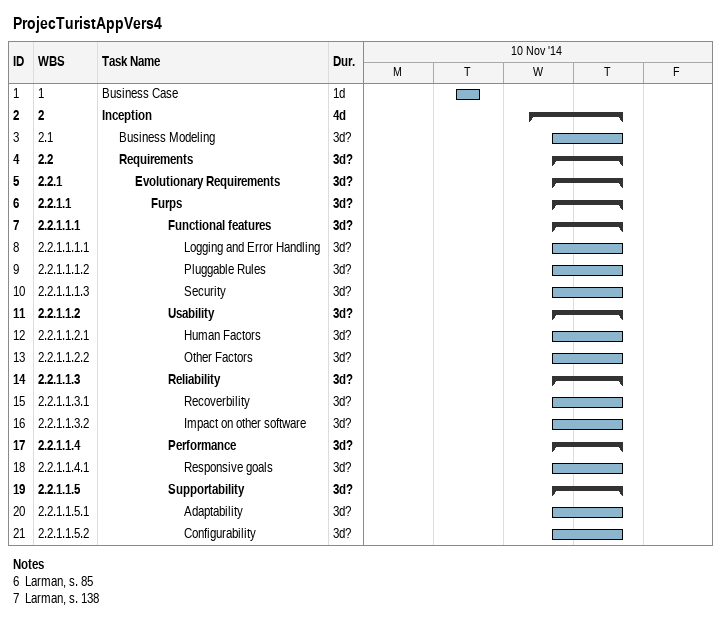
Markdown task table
ProjecTuristAppVers4

| ID | WBS | Task | Duration | Start | Finish |
|---|---|---|---|---|---|
| 1 | 1 | Business Case | 1d | 2014-11-11 | 2014-11-11 |
| 2 | 2 | **Inception** | 4d | 2014-11-12 | 2014-11-13 |
| 3 | 2.1 | Business Modeling | 3d? | 2014-11-12 | 2014-11-13 |
| 4 | 2.2 | **Requirements** | 3d? | 2014-11-12 | 2014-11-13 |
| 5 | 2.2.1 | **Evolutionary Requirements** | 3d? | 2014-11-12 | 2014-11-13 |
| 6 | 2.2.1.1 | **Furps** | 3d? | 2014-11-12 | 2014-11-13 |
| 7 | 2.2.1.1.1 | **Functional features** | 3d? | 2014-11-12 | 2014-11-13 |
| 8 | 2.2.1.1.1.1 | Logging and Error Handling | 3d? | 2014-11-12 | 2014-11-13 |
| 9 | 2.2.1.1.1.2 | Pluggable Rules | 3d? | 2014-11-12 | 2014-11-13 |
| 10 | 2.2.1.1.1.3 | Security | 3d? | 2014-11-12 | 2014-11-13 |
| 11 | 2.2.1.1.2 | **Usability** | 3d? | 2014-11-12 | 2014-11-13 |
| 12 | 2.2.1.1.2.1 | Human Factors | 3d? | 2014-11-12 | 2014-11-13 |
| 13 | 2.2.1.1.2.2 | Other Factors | 3d? | 2014-11-12 | 2014-11-13 |
| 14 | 2.2.1.1.3 | **Reliability** | 3d? | 2014-11-12 | 2014-11-13 |
| 15 | 2.2.1.1.3.1 | Recoverbility | 3d? | 2014-11-12 | 2014-11-13 |
| 16 | 2.2.1.1.3.2 | Impact on other software | 3d? | 2014-11-12 | 2014-11-13 |
| 17 | 2.2.1.1.4 | **Performance** | 3d? | 2014-11-12 | 2014-11-13 |
| 18 | 2.2.1.1.4.1 | Responsive goals | 3d? | 2014-11-12 | 2014-11-13 |
| 19 | 2.2.1.1.5 | **Supportability** | 3d? | 2014-11-12 | 2014-11-13 |
| 20 | 2.2.1.1.5.1 | Adaptability | 3d? | 2014-11-12 | 2014-11-13 |
| 21 | 2.2.1.1.5.2 | Configurability | 3d? | 2014-11-12 | 2014-11-13 |

Notes
- 6: Larman, s. 85
- 7: Larman, s. 138
